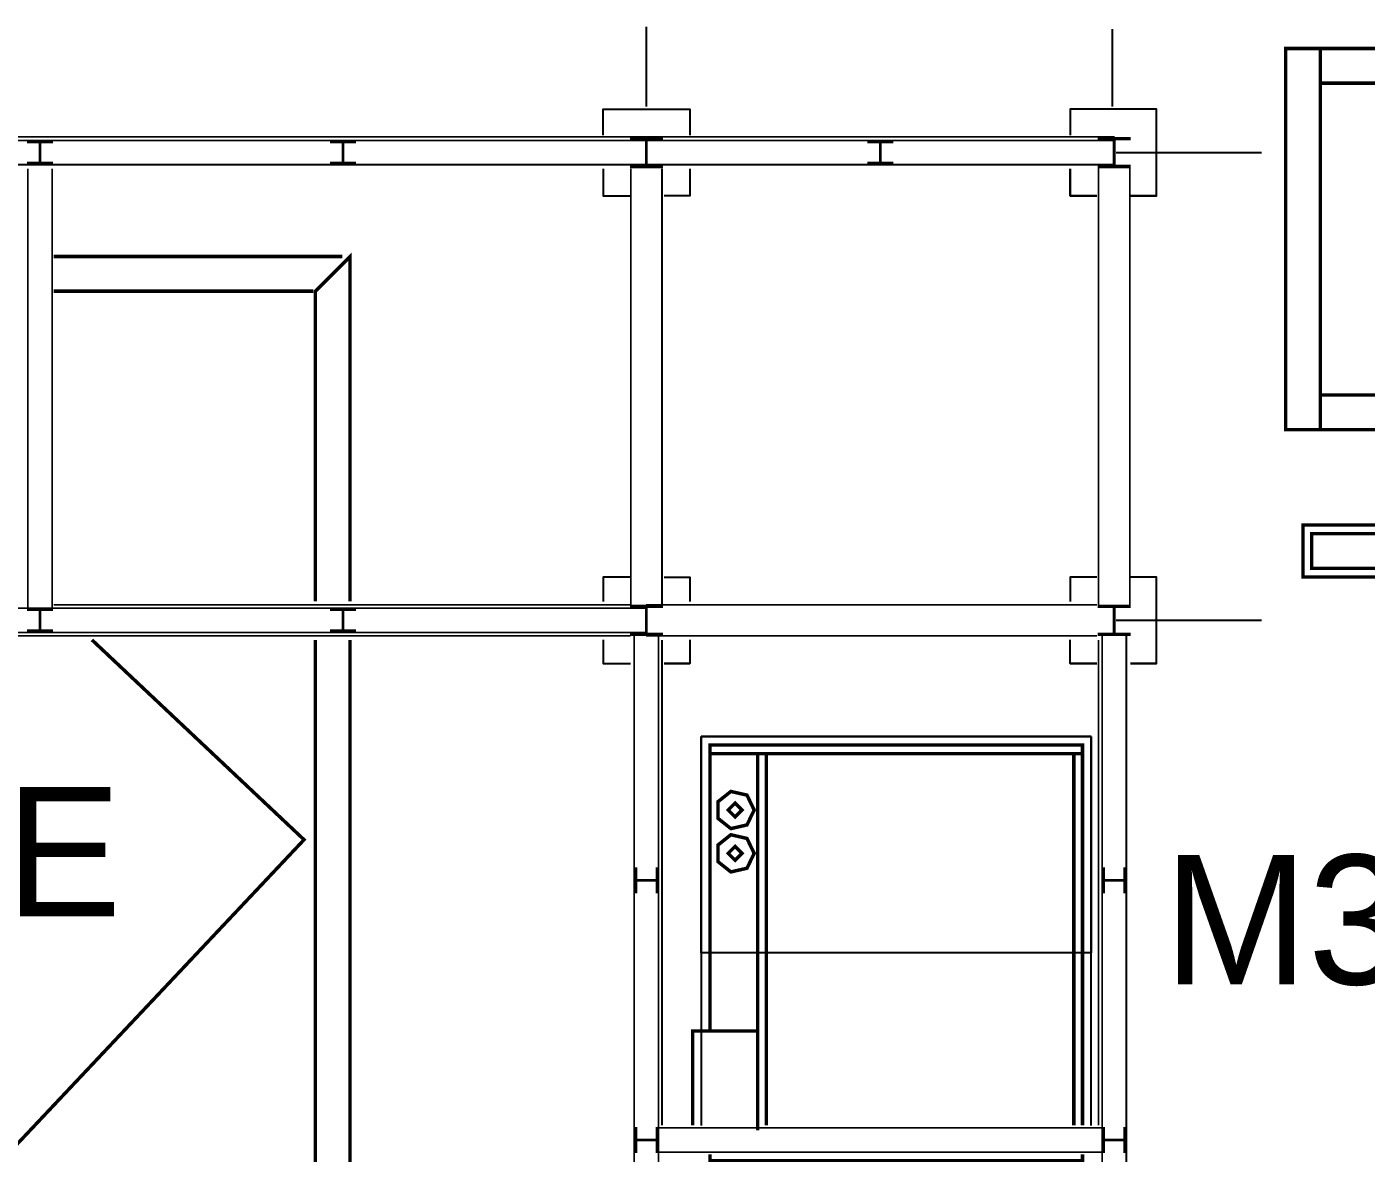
# Model space of a CAD drawing. Extents: x -57244 to 324435, y 15553 to 159369.
# Drawn here: x 174480 to 182210, y 131402 to 137904 of the extents above; entities that cross this region are included whole.
import ezdxf

# ---------------------------------------------------------------- set-up
doc = ezdxf.new("R2010")
doc.units = 0
doc.header["$LTSCALE"] = 2000
doc.header["$MEASUREMENT"] = 0
doc.linetypes.add('DASHDOT', pattern=[1, 0.5, -0.25, 0, -0.25])
doc.layers.add('BASE', color=253, linetype='CONTINUOUS')
doc.styles.add('TXT', font='TXT', dxfattribs={"height": 0.2})

msp = doc.modelspace()

# ---------------------------------------------------------------- linework, layer by layer
at = {"layer": 'BASE', "linetype": 'DASHDOT'}
for p, q in [((178055.5840535424, 137444.4137172004), (178055.5840535424, 137903.5737172003)), ((178055.5840535424, 137444.4137172004), (178055.5840535424, 137903.5737172003)), ((180745.5840535389, 137444.4137172004), (180745.5840535389, 137890.7337172002)), ((180766.6440535438, 137177.8737172001, 150), (181605.064053541, 137177.8737172001, 150)), ((180766.6440535438, 134477.8737172002, 150), (181605.064053541, 134477.8737172002, 150))]:
    msp.add_line(p, q, dxfattribs=at)
at = {"layer": 'BASE', "linetype": 'Continuous'}
for p, q in [((177805.5840535424, 136927.8737172001), (177964.564053544, 136927.8737172001)), ((178305.5840535424, 136927.8737172001), (178158.7640535421, 136927.8737172001)), ((180655.6640535404, 136927.8737172001), (180500.5840535435, 136927.8737172001)), ((181000.5840535435, 136927.8737172001), (180849.8640535384, 136927.8737172001)), ((177805.5840535424, 134227.8737172002), (177964.564053544, 134227.8737172002)), ((178158.7640535421, 134227.8737172002), (178305.5840535424, 134227.8737172002)), ((180500.5840535435, 134227.8737172002), (180655.6640535404, 134227.8737172002)), ((181000.5840535435, 134227.8737172002), (180849.8640535384, 134227.8737172002)), ((178372.6440535436, 133807.8737172005, 2650), (178372.6440535436, 131562.8337172003, 2650)), ((180622.6440535436, 133807.8737172005, 2709.999999999996), (178372.6440535436, 133807.8737172005, 2709.999999999996)), ((178372.6440535436, 133807.8737172005, 2650), (180622.6440535436, 133807.8737172005, 2650)), ((178372.6440535436, 132557.8737172005, 2960.999999999996), (178372.6440535436, 133807.8737172005, 2709.999999999996)), ((180622.6440535436, 131562.8337172003, 2650), (180622.6440535436, 133807.8737172005, 2650)), ((180622.6440535436, 133807.8737172005, 2709.999999999996), (180622.6440535436, 132557.8737172005, 2960.999999999996)), ((180622.6440535436, 132557.8737172005, 2650), (180622.6440535436, 133807.8737172005, 2650)), ((180622.6440535436, 132557.8737172005, 2960.999999999996), (178372.6440535436, 132557.8737172005, 2960.999999999996)), ((178372.6440535436, 132557.8737172005, 2960.999999999996), (178372.6440535436, 131562.8337172003, 2761.199999999997)), ((180622.6440535436, 131562.8337172003, 2761.199999999997), (180622.6440535436, 132557.8737172005, 2960.999999999996))]:
    msp.add_line(p, q, dxfattribs=at)
for points, const_width, elevation in [([(181745.5840535412, 135577.8737172004), (181745.5840535412, 137777.8737172004), (181945.5840535412, 137777.8737172004), (181945.5840535412, 135577.8737172004)], 20, 2400), ([(183745.5840535412, 137777.8737172004), (181945.5840535412, 137777.8737172004), (181945.5840535412, 137577.8737172004), (183745.5840535412, 137577.8737172004)], 20, 2400), ([(183745.5840535412, 137777.8737172004), (181945.5840535412, 137777.8737172004), (181945.5840535412, 137577.8737172004), (183745.5840535412, 137577.8737172004)], 20, 2400), ([(171058.5840535412, 137107.8737172002), (178052.5840535412, 137107.8737172002), (178052.5840535412, 137247.8737172004), (171058.5840535412, 137247.8737172004)], 10, 4750), ([(174485.5840535412, 137235.8737172004), (174485.5840535412, 137244.3737172004), (174625.5840535412, 137244.3737172004), (174625.5840535412, 137235.8737172004), (174558.3440535412, 137235.8737172004), (174558.3440535412, 137119.8737172004), (174625.5840535412, 137119.8737172004), (174625.5840535412, 137111.3737172004), (174485.5840535412, 137111.3737172004), (174485.5840535412, 137119.8737172004), (174552.8440535411, 137119.8737172004), (174552.8440535411, 137235.8737172004)], 10, 4750), ([(176375.5840535412, 137111.3737172004), (176235.5840535412, 137111.3737172004), (176235.5840535412, 137119.8737172004), (176302.8440535411, 137119.8737172004), (176302.8440535411, 137235.8737172004), (176235.5840535412, 137235.8737172004), (176235.5840535412, 137244.3737172004), (176375.5840535412, 137244.3737172004), (176375.5840535412, 137235.8737172004), (176308.3440535412, 137235.8737172004), (176308.3440535412, 137119.8737172004), (176375.5840535412, 137119.8737172004)], 10, 4750), ([(178058.5840535411, 137101.8737172002), (178058.5840535411, 137253.8737172002), (178145.5840535411, 137253.8737172002), (178145.5840535411, 137263.3737172002), (177965.5840535411, 137263.3737172002), (177965.5840535411, 137253.8737172002), (178052.5840535411, 137253.8737172002), (178052.5840535411, 137101.8737172002), (177965.5840535411, 137101.8737172002), (177965.5840535411, 137092.3737172004), (178145.5840535411, 137092.3737172004), (178145.5840535411, 137101.8737172002)], 10, 4750.000000000007), ([(178058.5840535412, 137107.8737172002), (178058.5840535412, 137247.8737172004), (180752.5840535412, 137247.8737172004), (180752.5840535412, 137107.8737172002)], 10, 4750), ([(179475.5840535412, 137235.8737172004), (179408.3440535412, 137235.8737172004), (179408.3440535412, 137119.8737172004), (179475.5840535412, 137119.8737172004), (179475.5840535412, 137111.3737172004), (179335.5840535412, 137111.3737172004), (179335.5840535412, 137119.8737172004), (179402.8440535411, 137119.8737172004), (179402.8440535411, 137235.8737172004), (179335.5840535412, 137235.8737172004), (179335.5840535412, 137244.3737172004), (179475.5840535412, 137244.3737172004)], 10, 4750), ([(180665.5840535411, 137263.3737172002), (180665.5840535411, 137253.8737172002), (180752.5840535411, 137253.8737172002), (180752.5840535411, 137101.8737172002), (180665.5840535411, 137101.8737172002), (180665.5840535411, 137092.3737172004), (180845.5840535411, 137092.3737172004), (180845.5840535411, 137101.8737172002), (180758.5840535411, 137101.8737172002), (180758.5840535411, 137253.8737172002), (180845.5840535411, 137253.8737172002), (180845.5840535411, 137263.3737172002)], 10, 4750.000000000007), ([(180845.5840535412, 134563.8737172002), (180665.5840535412, 134563.8737172002), (180665.5840535412, 137091.8737172004), (180845.5840535412, 137091.8737172004)], 10, 4750), ([(181945.5840535412, 135577.8737172004), (181945.5840535412, 135777.8737172004), (182445.5840535412, 135777.8737172004), (182445.5840535412, 135577.8737172004)], 20, 2400), ([(171058.5840535412, 134407.8737172002), (178052.5840535412, 134407.8737172002), (178052.5840535412, 134547.8737172004), (171058.5840535412, 134547.8737172004)], 10, 4000), ([(174485.584053544, 134544.3737172004), (174485.584053544, 134535.8737172004), (174552.844053544, 134535.8737172004), (174552.844053544, 134419.8737172004), (174485.584053544, 134419.8737172004), (174485.584053544, 134411.3737172004), (174625.584053544, 134411.3737172004), (174625.584053544, 134419.8737172004), (174558.344053544, 134419.8737172004), (174558.344053544, 134535.8737172004), (174625.584053544, 134535.8737172004), (174625.584053544, 134544.3737172004)], 10, 4000.000000017364), ([(176235.584053544, 134411.3737172004), (176235.584053544, 134419.8737172004), (176302.844053544, 134419.8737172004), (176302.844053544, 134535.8737172004), (176235.584053544, 134535.8737172004), (176235.584053544, 134544.3737172004), (176375.584053544, 134544.3737172004), (176375.584053544, 134535.8737172004), (176308.344053544, 134535.8737172004), (176308.344053544, 134419.8737172004), (176375.584053544, 134419.8737172004), (176375.584053544, 134411.3737172004)], 10, 4000.000000017531), ([(178058.5840535411, 134553.8737172004), (178058.5840535411, 134401.8737172004), (178145.5840535411, 134401.8737172004), (178145.5840535411, 134392.3737172004), (177965.5840535411, 134392.3737172004), (177965.5840535411, 134401.8737172004), (178052.5840535411, 134401.8737172004), (178052.5840535411, 134553.8737172004), (177965.5840535411, 134553.8737172004), (177965.5840535411, 134563.3737172002), (178145.5840535411, 134563.3737172002), (178145.5840535411, 134553.8737172004)], 10, 4000.000000000007), ([(180665.5840535411, 134563.3737172002), (180665.5840535411, 134553.8737172004), (180752.5840535411, 134553.8737172004), (180752.5840535411, 134401.8737172004), (180665.5840535411, 134401.8737172004), (180665.5840535411, 134392.3737172004), (180845.5840535411, 134392.3737172004), (180845.5840535411, 134401.8737172004), (180758.5840535411, 134401.8737172004), (180758.5840535411, 134553.8737172004), (180845.5840535411, 134553.8737172004), (180845.5840535411, 134563.3737172002)], 10, 4750.000000000007), ([(177985.5840535412, 134391.8737172004), (178125.5840535412, 134391.8737172004), (178125.5840535412, 128480.8737172004), (177985.5840535412, 128480.8737172004)], 10, 4000), ([(180825.5840535412, 134391.8737172004), (180825.5840535412, 128480.8737172004), (180685.5840535412, 128480.8737172004), (180685.5840535412, 134391.8737172004)], 10, 4750), ([(180572.6440535412, 133707.8737172002), (178422.6440535412, 133707.8737172002), (178422.6440535412, 133757.8737172002), (180572.6440535412, 133757.8737172002)], 20, 2650), ([(178468.5240535409, 133430.6137172004), (178468.5240535409, 133335.1537172003), (178543.1640535409, 133275.6337172004), (178636.2240535409, 133296.8737172002), (178677.6440535409, 133382.8737172002), (178636.2240535409, 133468.8937172003), (178543.1640535409, 133490.1337172003)], 20, 1899.999999998385), ([(178607.6240535411, 133382.8737172002), (178567.6240535411, 133422.8737172004), (178527.6240535411, 133382.8737172002), (178567.6240535411, 133342.8737172002)], 20, 2100), ([(178468.5240535409, 133180.6137172004), (178468.5240535409, 133085.1537172003), (178543.1640535409, 133025.6337172004), (178636.2240535409, 133046.8737172002), (178677.6440535409, 133132.8737172002), (178636.2240535409, 133218.8937172003), (178543.1640535409, 133240.1337172003)], 20, 1899.999999998385), ([(178527.6240535411, 133132.8737172002), (178567.6240535411, 133172.8737172004), (178607.6240535411, 133132.8737172002), (178567.6240535411, 133092.8737172002)], 20, 2100), ([(178122.0840535412, 133047.8737172004), (178122.0840535412, 132907.8737172002), (178113.5840535412, 132907.8737172002), (178113.5840535412, 132975.1337172004), (177997.5840535412, 132975.1337172004), (177997.5840535412, 132907.8737172002), (177989.0840535412, 132907.8737172002), (177989.0840535412, 133047.8737172004), (177997.5840535412, 133047.8737172004), (177997.5840535412, 132980.6337172004), (178113.5840535412, 132980.6337172004), (178113.5840535412, 133047.8737172004)], 10, 4000), ([(180697.5840535412, 132907.8737172002), (180697.5840535412, 132975.1337172004), (180813.5840535412, 132975.1337172004), (180813.5840535412, 132907.8737172002), (180822.0840535412, 132907.8737172002), (180822.0840535412, 133047.8737172004), (180813.5840535412, 133047.8737172004), (180813.5840535412, 132980.6337172004), (180697.5840535412, 132980.6337172004), (180697.5840535412, 133047.8737172004), (180689.0840535412, 133047.8737172004), (180689.0840535412, 132907.8737172002)], 10, 4750), ([(178113.5840535412, 131480.6337172004), (177997.5840535412, 131480.6337172004), (177997.5840535412, 131547.8737172004), (177989.0840535412, 131547.8737172004), (177989.0840535412, 131407.8737172002), (177997.5840535412, 131407.8737172002), (177997.5840535412, 131475.1337172004), (178113.5840535412, 131475.1337172004), (178113.5840535412, 131407.8737172002), (178122.0840535412, 131407.8737172002), (178122.0840535412, 131547.8737172004), (178113.5840535412, 131547.8737172004)], 10, 4000), ([(180697.5840535412, 131480.6337172004), (180697.5840535412, 131547.8737172004), (180689.0840535412, 131547.8737172004), (180689.0840535412, 131407.8737172002), (180697.5840535412, 131407.8737172002), (180697.5840535412, 131475.1337172004), (180813.5840535412, 131475.1337172004), (180813.5840535412, 131407.8737172002), (180822.0840535412, 131407.8737172002), (180822.0840535412, 131547.8737172004), (180813.5840535412, 131547.8737172004), (180813.5840535412, 131480.6337172004)], 10, 4750)]:
    msp.add_lwpolyline(points, close=True, dxfattribs=dict(at, const_width=const_width, elevation=elevation))
at = {"layer": 'BASE', "linetype": 'Continuous', "const_width": 20}
for points in [[(181745.5840535412, 137777.8737172004), (181945.5840535412, 137777.8737172004), (181945.5840535412, 137555.3937172004)], [(181945.5840535412, 137777.8737172004), (181945.5840535412, 137577.8737172004), (181959.6040535411, 137577.8737172004)], [(181745.5840535412, 135577.8737172004), (181945.5840535412, 135577.8737172004), (181945.5840535412, 135779.8137172003)], [(181945.5840535412, 135577.8737172004), (181945.5840535412, 135777.8737172004)]]:
    msp.add_lwpolyline(points, dxfattribs=at)
at = {"layer": 'BASE', "linetype": 'Continuous', "elevation": 150}
for points in [[(177805.5840535412, 137277.9537172003), (177805.5840535412, 137427.8737172004), (178305.5840535412, 137427.8737172004), (178305.5840535412, 137277.9537172003)], [(180849.8640535412, 136927.8737172004), (181000.5840535412, 136927.8737172004), (181000.5840535412, 137427.8737172004), (180500.5840535412, 137427.8737172004), (180500.5840535412, 137277.9537172003)], [(180849.8640535412, 136927.8737172004), (181000.5840535412, 136927.8737172004), (181000.5840535412, 137427.8737172004), (180500.5840535412, 137427.8737172004), (180500.5840535412, 137277.9537172003)], [(177805.5840535412, 137083.7537172002), (177805.5840535412, 136927.8737172004), (177964.5640535412, 136927.8737172004)], [(178305.5840535412, 137083.7537172002), (178305.5840535412, 136927.8737172004), (178158.7640535411, 136927.8737172004)], [(180500.5840535412, 137083.7537172002), (180500.5840535412, 136927.8737172004), (180655.6640535412, 136927.8737172004)], [(180655.6640535412, 136927.8737172004), (180500.5840535412, 136927.8737172004), (180500.5840535412, 137083.7537172002)], [(177964.5640535412, 134727.8737172004), (177805.5840535412, 134727.8737172004), (177805.5840535412, 134586.8537172003)], [(177964.5640535412, 134727.8737172004), (177805.5840535412, 134727.8737172004), (177805.5840535412, 134586.8537172003)], [(178158.7640535411, 134727.8737172004), (178305.5840535412, 134727.8737172004), (178305.5840535412, 134586.8537172003)], [(178158.7640535411, 134727.8737172004), (178305.5840535412, 134727.8737172004), (178305.5840535412, 134586.8537172003)], [(180655.6640535412, 134727.8737172004), (180500.5840535412, 134727.8737172004), (180500.5840535412, 134586.8537172003)], [(180655.6640535412, 134727.8737172004), (180500.5840535412, 134727.8737172004), (180500.5840535412, 134586.8537172003)], [(180849.8640535412, 134227.8737172004), (181000.5840535412, 134227.8737172004), (181000.5840535412, 134727.8737172004), (180849.8640535412, 134727.8737172004)], [(180849.8640535412, 134227.8737172004), (181000.5840535412, 134227.8737172004), (181000.5840535412, 134727.8737172004), (180849.8640535412, 134727.8737172004)], [(177805.5840535412, 134364.9137172003), (177805.5840535412, 134227.8737172004), (177964.5640535412, 134227.8737172004)], [(177805.5840535412, 134364.9137172003), (177805.5840535412, 134227.8737172004), (177964.5640535412, 134227.8737172004)], [(178305.5840535412, 134364.9137172003), (178305.5840535412, 134227.8737172004), (178158.7640535411, 134227.8737172004)], [(178305.5840535412, 134364.9137172003), (178305.5840535412, 134227.8737172004), (178158.7640535411, 134227.8737172004)], [(180655.6640535412, 134227.8737172004), (180500.5840535412, 134227.8737172004), (180500.5840535412, 134364.9137172003)], [(180655.6640535412, 134227.8737172004), (180500.5840535412, 134227.8737172004), (180500.5840535412, 134364.9137172003)]]:
    msp.add_lwpolyline(points, dxfattribs=at)
at = {"layer": 'BASE', "linetype": 'Continuous'}
for points, const_width, elevation in [([(178052.5840535412, 137267.8737172002), (171084.2040535412, 137267.8737172002)], 10, 3240.499999999996), ([(171084.2040535412, 137267.8737172002), (178052.5840535412, 137267.8737172002), (178052.5840535412, 137250.2137172003)], 10, 3088.5), ([(171084.2040535412, 137267.8737172002), (178052.5840535412, 137267.8737172002), (178052.5840535412, 137250.2137172003)], 10, 3250), ([(178052.5840535412, 137180.6337172003), (178052.5840535412, 137247.8737172004)], 10, 4741.499999999996), ([(178052.5840535412, 137247.8737172004), (178052.5840535412, 137111.4937172002)], 10, 4616.999999999996), ([(178058.5840535412, 137267.8737172002), (180752.5840535412, 137267.8737172002), (180752.5840535412, 137250.2137172003)], 10, 3088.5), ([(178058.5840535412, 137222.4737172003), (178058.5840535412, 137267.8737172002)], 10, 3240.499999999996), ([(178058.5840535411, 137222.4737172003), (178058.5840535411, 137267.8737172002), (180752.5840535411, 137267.8737172002), (180752.5840535411, 137250.2137172003)], 10, 3250.000000000007), ([(178058.5840535412, 137267.8737172002), (178058.5840535412, 137222.4737172003)], 10, 3078.999999999996), ([(178058.5840535412, 137247.8737172004), (178058.5840535412, 137107.8737172002), (179351.7240535412, 137107.8737172002)], 10, 4616.999999999996), ([(178058.5840535412, 137247.8737172004), (178058.5840535412, 137180.6337172003)], 10, 4741.499999999996), ([(179379.4640535412, 137235.8737172004), (179402.8440535411, 137235.8737172004), (179402.8440535411, 137119.8737172004), (179335.5840535412, 137119.8737172004), (179335.5840535412, 137111.3737172004), (179475.5840535412, 137111.3737172004), (179475.5840535412, 137119.8737172004), (179408.3440535412, 137119.8737172004), (179408.3440535412, 137235.8737172004), (179434.9640535412, 137235.8737172004)], 10, 3250), ([(179434.9640535412, 137244.3737172004), (179379.4640535412, 137244.3737172004)], 10, 4625.52), ([(179379.4640535412, 137244.3737172004), (179434.9640535412, 137244.3737172004)], 10, 3250), ([(179402.8440535411, 137180.6337172003), (179402.8440535411, 137235.8737172004), (179379.4640535412, 137235.8737172004)], 10, 4625.52), ([(179408.3440535412, 137180.6337172003), (179408.3440535412, 137235.8737172004), (179434.9640535412, 137235.8737172004)], 10, 4625.52), ([(179408.3440535412, 137235.8737172004), (179408.3440535412, 137180.6337172003)], 10, 4741.519999999997), ([(180766.6440535412, 137263.3737172002), (180845.5840535412, 137263.3737172002), (180845.5840535412, 137253.8737172002), (180766.6440535412, 137253.8737172002)], 10, 150), ([(174496.6440535412, 137111.3737172004), (174485.5840535412, 137111.3737172004), (174485.5840535412, 137119.8737172004), (174552.8440535411, 137119.8737172004), (174552.8440535411, 137139.2337172003)], 10, 3250), ([(174607.6240535411, 137111.3737172004), (174485.5840535412, 137111.3737172004), (174485.5840535412, 137119.8737172004), (174552.8440535411, 137119.8737172004), (174552.8440535411, 137139.2337172003)], 10, 4625.52), ([(174558.3440535412, 137119.8737172004), (174558.3440535412, 137139.2337172003)], 10, 4741.519999999997), ([(174625.5840535411, 137111.4937172002), (174625.5840535411, 137119.8737172004), (174558.3440535411, 137119.8737172004), (174558.3440535411, 137139.2337172003)], 10, 3250.000000000007), ([(174558.3440535411, 137139.2337172003), (174558.3440535411, 137119.8737172004), (174625.5840535411, 137119.8737172004), (174625.5840535411, 137111.4937172002)], 10, 4625.520000000004), ([(176308.3440535412, 137139.2337172003), (176308.3440535412, 137119.8737172004), (176375.5840535412, 137119.8737172004), (176375.5840535412, 137111.3737172004), (176235.5840535412, 137111.3737172004), (176235.5840535412, 137119.8737172004), (176302.8440535411, 137119.8737172004), (176302.8440535411, 137139.2337172003)], 10, 4625.52), ([(176308.3440535412, 137139.2337172003), (176308.3440535412, 137119.8737172004)], 10, 4741.519999999997), ([(178052.5840535412, 137175.1337172004), (178052.5840535412, 137111.4937172002)], 10, 4741.499999999996), ([(178058.5840535412, 137175.1337172004), (178058.5840535412, 137107.8737172002)], 10, 4741.499999999996), ([(179408.3440535412, 137175.1337172004), (179408.3440535412, 137119.8737172004), (179475.5840535412, 137119.8737172004), (179475.5840535412, 137111.3737172004), (179335.5840535412, 137111.3737172004), (179335.5840535412, 137119.8737172004), (179402.8440535411, 137119.8737172004), (179402.8440535411, 137175.1337172004)], 10, 4625.52), ([(179408.3440535412, 137175.1337172004), (179408.3440535412, 137119.8737172004)], 10, 4741.519999999997), ([(180752.5840535412, 137175.1337172004), (180752.5840535412, 137107.8737172002), (180683.4040535412, 137107.8737172002)], 10, 4625.5), ([(172859.7840535412, 137107.8737172002), (174496.6440535412, 137107.8737172002)], 10, 4741.499999999996), ([(172859.7840535412, 137107.8737172002), (174496.6440535412, 137107.8737172002)], 10, 4625.5), ([(174496.6440535412, 137107.8737172002), (172859.7840535412, 137107.8737172002)], 10, 4616.999999999996), ([(174485.5840535412, 134544.8737172004), (174485.5840535412, 137083.7537172002)], 10, 3991.499999999996), ([(174485.5840535412, 134544.8737172004), (174485.5840535412, 137083.7537172002)], 10, 3866.999999999996), ([(174485.5840535412, 137083.7537172002), (174485.5840535412, 134544.8737172004), (174625.5840535412, 134544.8737172004), (174625.5840535412, 137083.7537172002)], 10, 4000), ([(176244.4640535412, 137107.8737172002), (174607.6240535411, 137107.8737172002)], 10, 4741.499999999996), ([(176244.4640535412, 137107.8737172002), (174607.6240535411, 137107.8737172002)], 10, 4625.5), ([(176244.4640535412, 137107.8737172002), (174607.6240535411, 137107.8737172002)], 10, 4616.999999999996), ([(174625.5840535412, 134544.8737172004), (174625.5840535412, 137083.7537172002)], 10, 3875.5), ([(176355.4440535412, 137107.8737172002), (178047.7840535412, 137107.8737172002)], 10, 4616.999999999996), ([(178047.7840535412, 137107.8737172002), (176355.4440535412, 137107.8737172002)], 10, 4625.5), ([(176355.4440535412, 137107.8737172002), (178047.7840535412, 137107.8737172002)], 10, 4741.499999999996), ([(177965.5840535412, 134586.8537172003), (177965.5840535412, 137083.7537172002)], 10, 3828.999999999996), ([(178145.5840535412, 137083.7537172002), (178145.5840535412, 134563.8737172002), (177965.5840535412, 134563.8737172002), (177965.5840535412, 137083.7537172002)], 10, 4000), ([(177965.5840535412, 134586.8537172003), (177965.5840535412, 137083.7537172002)], 10, 3838.5), ([(179351.7240535412, 137107.8737172002), (178058.5840535412, 137107.8737172002)], 10, 4625.5), ([(178145.5840535412, 137083.7537172002), (178145.5840535412, 134563.8737172002), (178058.5840535412, 134563.8737172002)], 10, 3990.499999999996), ([(178145.5840535412, 137083.7537172002), (178145.5840535412, 134563.8737172002)], 10, 3838.5), ([(179462.7040535412, 137107.8737172002), (180655.6640535412, 137107.8737172002)], 10, 4616.999999999996), ([(179462.7040535412, 137107.8737172002), (180655.6640535412, 137107.8737172002)], 10, 4625.5), ([(180665.5840535412, 137091.8737172004), (180845.5840535412, 137091.8737172004)], 10, 4578.999999999996), ([(180665.5840535412, 137091.8737172004), (180752.5840535412, 137091.8737172004)], 10, 4740.499999999996), ([(180665.5840535412, 137091.8737172004), (180665.5840535412, 134586.8537172003)], 10, 4588.5), ([(180752.5840535412, 137107.8737172002), (180683.4040535412, 137107.8737172002)], 10, 4616.999999999996), ([(180758.5840535412, 134563.8737172002), (180845.5840535412, 134563.8737172002), (180845.5840535412, 137091.8737172004), (180758.5840535412, 137091.8737172004)], 10, 4740.499999999996), ([(176145.5640535404, 134586.8537172003), (176145.5640535404, 136377.8737172004), (176345.5640535404, 136577.8737172004), (176345.5640535404, 134586.8537172003)], 20, 500.059999995523), ([(174635.3640535412, 136578.0137172004), (176299.9640535412, 136578.0137172004)], 20, 500.0399999999936), ([(176345.8640535412, 136578.0137172004), (176145.8640535412, 136378.0137172004)], 20, 500.0599999999977), ([(176327.7040535412, 136560.0337172003), (176345.5640535412, 136577.8737172004)], 20, -100), ([(174635.3640535412, 136378.0137172004), (176133.5040535411, 136378.0137172004)], 20, 500.0399999999936), ([(176133.5040535411, 136377.9537172003), (174635.3640535412, 136377.9537172003)], 20, -100), ([(176145.5640535412, 134586.8537172003), (176145.5640535412, 136362.4337172003)], 20, -100), ([(181945.5840535412, 135577.8737172004), (181945.5840535412, 135777.8737172004)], 20, 2400.02), ([(183776.7840535411, 134727.8737172004), (181845.5840535412, 134727.8737172004), (181845.5840535412, 135027.8737172004), (183776.7840535411, 135027.8737172004)], 20, 50), ([(183776.7840535411, 134727.8737172004), (181845.5840535412, 134727.8737172004), (181845.5840535412, 135027.8737172004), (183776.7840535411, 135027.8737172004)], 20, -100), ([(183776.7840535411, 134777.8737172004), (181895.5840535412, 134777.8737172004), (181895.5840535412, 134977.8737172004), (183776.7840535411, 134977.8737172004)], 20, 2400), ([(171058.5840535412, 134547.8737172004), (178052.5840535412, 134547.8737172004)], 10, 3991.499999999996), ([(174485.5840535412, 134547.8737172004), (174625.5840535412, 134547.8737172004)], 10, 4000.02), ([(174552.8440535411, 134544.8737172004), (174558.3440535412, 134544.8737172004)], 10, 3875.52), ([(174635.3640535412, 134567.8737172002), (177964.5640535412, 134567.8737172002)], 10, 3250), ([(174635.3640535412, 134567.8737172002), (177964.5640535412, 134567.8737172002)], 10, 3078.999999999996), ([(178052.5840535412, 134563.8737172002), (177992.3040535412, 134563.8737172002)], 10, 3838.5), ([(178052.5840535412, 134407.8737172002), (178052.5840535412, 134547.8737172004)], 10, 4000.02), ([(178052.5840535412, 134547.8737172004), (178052.5840535412, 134480.6337172004)], 10, 3875.52), ([(178052.5840535412, 134480.6337172004), (178052.5840535412, 134547.8737172004)], 10, 3875.5), ([(180655.6640535412, 134387.8737172004), (178058.5840535412, 134387.8737172004), (178058.5840535412, 134567.8737172002), (180655.6640535412, 134567.8737172002)], 10, 4000), ([(178058.5840535412, 134480.8737172004), (178058.5840535412, 134567.8737172002), (180655.6640535412, 134567.8737172002)], 10, 3990.499999999996), ([(180655.6640535412, 134387.8737172004), (178058.5840535412, 134387.8737172004), (178058.5840535412, 134567.8737172002)], 10, 3828.999999999996), ([(178058.5840535412, 134567.8737172002), (180655.6640535412, 134567.8737172002)], 10, 3838.5), ([(178058.5840535412, 134563.8737172002), (178058.5840535412, 134567.8737172002), (178145.5840535412, 134567.8737172002)], 10, 4000.020000000008), ([(178058.5840535412, 134392.3737172004), (178145.5840535412, 134392.3737172004), (178145.5840535412, 134401.8737172004), (178058.5840535412, 134401.8737172004), (178058.5840535412, 134553.8737172004), (178145.5840535412, 134553.8737172004), (178145.5840535412, 134563.3737172002), (178058.5840535412, 134563.3737172002)], 10, 4000.02), ([(178058.5840535412, 134553.8737172004), (178058.5840535412, 134480.8737172004)], 10, 3990.519999999997), ([(180766.6440535412, 134553.8737172004), (180845.5840535412, 134553.8737172004), (180845.5840535412, 134563.3737172002), (180665.5840535412, 134563.3737172002), (180665.5840535412, 134559.1137172004)], 10, 150), ([(180683.4040535412, 134563.8737172002), (180752.5840535412, 134563.8737172002)], 10, 4588.5), ([(180752.5840535412, 134563.8737172002), (180683.4040535412, 134563.8737172002)], 10, 4740.499999999996), ([(180752.5840535412, 134531.3737172004), (180752.5840535412, 134420.3937172003)], 10, 4000), ([(180752.5840535412, 134531.3737172004), (180752.5840535412, 134480.8737172004)], 10, 3838.5), ([(180752.5840535412, 134480.8737172004), (180752.5840535412, 134531.3737172004)], 10, 3990.499999999996), ([(180758.5840535412, 134563.8737172002), (180845.5840535412, 134563.8737172002)], 10, 4588.5), ([(178052.5840535412, 134407.8737172002), (178052.5840535412, 134475.1337172004)], 10, 3875.5), ([(178052.5840535412, 134475.1337172004), (178052.5840535412, 134407.8737172002)], 10, 3875.52), ([(178058.5840535412, 134401.8737172004), (178058.5840535412, 134474.8737172004)], 10, 3838.52), ([(178058.5840535412, 134474.8737172004), (178058.5840535412, 134387.8737172004)], 10, 3990.499999999996), ([(180752.5840535412, 134474.8737172004), (180752.5840535412, 134420.3937172003)], 10, 3838.5), ([(180752.5840535412, 134420.3937172003), (180752.5840535412, 134474.8737172004)], 10, 3990.499999999996), ([(177964.5640535412, 134387.8737172004), (171167.4440535412, 134387.8737172004)], 10, 3250), ([(171167.4440535412, 134387.8737172004), (177964.5640535412, 134387.8737172004)], 10, 3078.999999999996), ([(176345.5640535412, 134364.9137172003), (176345.5640535412, 115142.4137172003), (176145.5640535412, 115225.3137172003), (176145.5640535412, 134364.9137172003)], 20, 500.0599999999977), ([(176345.5640535412, 115142.4137172003), (176145.5640535412, 115225.3137172003), (176145.5640535412, 134364.9137172003)], 20, -100), ([(178052.8440535411, 134391.8737172004), (177985.5840535412, 134391.8737172004), (177985.5840535412, 133033.2337172003)], 10, 3991.499999999996), ([(177992.3040535412, 128480.8737172004), (178125.5840535412, 128480.8737172004), (178125.5840535412, 134391.8737172004)], 10, 3866.999999999996), ([(178125.5840535412, 128480.8737172004), (178125.5840535412, 134391.8737172004), (178058.3440535412, 134391.8737172004)], 10, 3875.5), ([(178125.5840535411, 134387.8737172004), (178058.5840535411, 134387.8737172004), (178058.5840535411, 134391.8737172004)], 10, 4000.020000000011), ([(180655.6640535412, 134387.8737172004), (178058.5840535412, 134387.8737172004)], 10, 3838.5), ([(178145.5840535412, 131562.8337172003), (178145.5840535412, 134364.9137172003)], 10, 3250), ([(178145.5840535412, 134364.9137172003), (178145.5840535412, 131562.8337172003)], 10, 3088.5), ([(180665.5840535412, 134364.9137172003), (180665.5840535412, 131562.8337172003)], 10, 3250), ([(180665.5840535412, 131562.8337172003), (180665.5840535412, 134364.9137172003)], 10, 3078.999999999996), ([(180766.6440535412, 134401.8737172004), (180845.5840535411, 134401.8737172004), (180845.5840535411, 134392.3737172004), (180711.1440535412, 134392.3737172004)], 10, 150.0000000000073), ([(180825.5840535412, 134391.8737172004), (180825.5840535412, 128480.8737172004)], 10, 4616.999999999996), ([(180825.5840535412, 128480.8737172004), (180825.5840535412, 134391.8737172004)], 10, 4741.499999999996), ([(178422.6440535412, 133757.8737172002), (178422.6440535412, 133707.8737172002), (178685.8840535411, 133707.8737172002)], 20, 400), ([(180572.6440535412, 133757.8737172002), (180572.6440535412, 133707.8737172002), (180544.6840535412, 133707.8737172002)], 20, 400), ([(178422.6440535412, 132117.6937172003), (178422.6440535412, 133699.0737172003)], 20, 400), ([(178747.6440535427, 131562.8337172003), (178747.6440535427, 133707.8737172002), (178697.6440535427, 133707.8737172002), (178697.6440535427, 131535.0937172003)], 20, 2650.000000008935), ([(180516.9440535412, 133707.8737172002), (178713.6240535411, 133707.8737172002)], 20, 400), ([(178747.6440535412, 133707.8737172002), (178747.6440535412, 131562.8337172003)], 20, 400), ([(180522.6440535412, 131562.8337172003), (180522.6440535412, 133707.8737172002), (180572.6440535412, 133707.8737172002), (180572.6440535412, 131562.8337172003)], 20, 2650), ([(180572.6440535412, 133707.8737172002), (180572.6440535412, 131562.8337172003)], 20, 400), ([(178526.8440535412, 133477.1137172004), (178491.6840535412, 133449.0737172003)], 20, 1900), ([(178547.1640535412, 133489.2137172003), (178602.6640535412, 133476.5537172003)], 20, 1900), ([(178656.2040535412, 133338.3937172004), (178677.6240535411, 133382.8737172002), (178645.6040535412, 133449.3737172004)], 20, 1900), ([(178491.6840535412, 133316.6937172003), (178534.0440535412, 133282.9137172003)], 20, 1900), ([(178547.1640535412, 133276.5537172003), (178630.4040535412, 133295.5537172003)], 20, 1900), ([(172903.8840535411, 129841.4537172003), (176079.7640535411, 133211.5737172003)], 20, 1802.02), ([(178491.6840535412, 133199.0737172003), (178527.2440535411, 133227.4337172003)], 20, 1900), ([(178547.1640535412, 133239.2137172003), (178602.6640535412, 133226.5537172003)], 20, 1900), ([(178656.3640535412, 133088.7137172003), (178677.6240535411, 133132.8737172002), (178645.4640535412, 133199.6937172003)], 20, 1900), ([(178052.8440535419, 132975.1337172004), (177997.5840535419, 132975.1337172004), (177997.5840535419, 132907.8737172002), (177989.0840535419, 132907.8737172002), (177989.0840535419, 133047.8737172004), (177997.5840535419, 133047.8737172004), (177997.5840535419, 132980.6337172004), (178052.8440535419, 132980.6337172004)], 10, 3875.520000004468), ([(178113.5840535412, 133005.4737172003), (178113.5840535412, 132980.6337172004), (177997.5840535412, 132980.6337172004), (177997.5840535412, 133047.8737172004), (177989.0840535412, 133047.8737172004), (177989.0840535412, 132907.8737172002), (177997.5840535412, 132907.8737172002), (177997.5840535412, 132975.1337172004), (178113.5840535412, 132975.1337172004), (178113.5840535412, 132949.9937172004)], 10, 3250), ([(178491.6840535412, 133066.6937172003), (178533.6440535412, 133033.2337172003)], 20, 1900), ([(178630.4040535412, 133045.5537172003), (178547.1640535412, 133026.5537172003)], 20, 1900), ([(177997.5840535412, 132975.1337172004), (178052.8440535411, 132975.1337172004)], 10, 3991.519999999997), ([(178058.3440535412, 132980.6337172004), (178113.5840535412, 132980.6337172004), (178113.5840535412, 133005.4737172003)], 10, 3875.52), ([(178113.5840535412, 132975.1337172004), (178058.3440535412, 132975.1337172004)], 10, 3991.519999999997), ([(178113.5840535412, 132949.9937172004), (178113.5840535412, 132975.1337172004), (178058.3440535412, 132975.1337172004)], 10, 3875.52), ([(178122.0840535412, 132949.9937172004), (178122.0840535412, 133005.4737172003)], 10, 3875.52), ([(178122.0840535412, 132949.9937172004), (178122.0840535412, 133005.4737172003)], 10, 3250), ([(180689.0840535412, 133005.4737172003), (180689.0840535412, 132977.7337172003)], 10, 4625.52), ([(180689.0840535412, 132977.7337172003), (180689.0840535412, 133005.4737172003)], 10, 3250), ([(180752.8440535411, 132980.6337172004), (180697.5840535412, 132980.6337172004), (180697.5840535412, 133005.4737172003)], 10, 4625.52), ([(180697.5840535412, 133005.4737172003), (180697.5840535412, 132980.6337172004), (180813.5840535412, 132980.6337172004), (180813.5840535412, 133005.4737172003)], 10, 3250), ([(180711.1440535412, 132975.1337172004), (180752.8440535411, 132975.1337172004)], 10, 4625.52), ([(180711.1440535412, 132975.1337172004), (180813.5840535412, 132975.1337172004), (180813.5840535412, 132949.9937172004)], 10, 3250), ([(180711.1440535412, 132975.1337172004), (180752.8440535411, 132975.1337172004)], 10, 4741.519999999997), ([(180758.3440535412, 132980.6337172004), (180813.5840535412, 132980.6337172004), (180813.5840535412, 133005.4737172003)], 10, 4625.52), ([(180758.3440535412, 132975.1337172004), (180813.5840535412, 132975.1337172004), (180813.5840535412, 132949.9937172004)], 10, 4625.52), ([(180758.3440535412, 132975.1337172004), (180813.5840535412, 132975.1337172004)], 10, 4741.519999999997), ([(180822.0840535412, 133005.4737172003), (180822.0840535412, 132949.9937172004)], 10, 4625.52), ([(180822.0840535412, 132949.9937172004), (180822.0840535412, 133005.4737172003)], 10, 3250), ([(177985.5840535412, 131535.0937172003), (177985.5840535412, 132922.2537172004)], 10, 3991.499999999996), ([(178322.6440535412, 131562.8337172003), (178322.6440535412, 132107.8737172002), (178697.6440535412, 132107.8737172002), (178697.6440535412, 131562.8337172003)], 20, 2650.000000000007), ([(178052.8440535419, 131480.6337172004), (177997.5840535419, 131480.6337172004), (177997.5840535419, 131547.8737172004), (177989.0840535419, 131547.8737172004), (177989.0840535419, 131407.8737172002), (177997.5840535419, 131407.8737172002), (177997.5840535419, 131475.1337172004), (178052.8440535419, 131475.1337172004)], 10, 3875.520000004468), ([(178113.5840535412, 131507.3337172003), (178113.5840535412, 131480.6337172004), (178058.3440535412, 131480.6337172004)], 10, 3875.52), ([(178122.0840535412, 131451.8537172003), (178122.0840535412, 131507.3337172003)], 10, 3875.52), ([(178122.5840535412, 131407.8737172002), (178122.5840535412, 131547.8737172004)], 10, 3866.999999999996), ([(180683.4040535412, 131407.8737172002), (178122.5840535412, 131407.8737172002), (178122.5840535412, 131547.8737172004), (180683.4040535412, 131547.8737172004)], 10, 4000), ([(178122.5840535412, 131480.6337172004), (178122.5840535412, 131547.8737172004), (180683.4040535412, 131547.8737172004)], 10, 3991.499999999996), ([(178122.5840535412, 131547.8737172004), (180683.4040535412, 131547.8737172004)], 10, 3875.5), ([(178125.5840535412, 131547.8737172004), (178125.5840535412, 131407.8737172002)], 10, 4000.02), ([(180689.0840535412, 131507.3337172003), (180689.0840535412, 131479.5937172003)], 10, 3250), ([(180689.0840535412, 131507.3337172003), (180689.0840535412, 131479.5937172003)], 10, 4625.52), ([(180752.8440535411, 131480.6337172004), (180697.5840535412, 131480.6337172004), (180697.5840535412, 131507.3337172003)], 10, 4625.52), ([(180697.5840535412, 131507.3337172003), (180697.5840535412, 131480.6337172004), (180813.5840535412, 131480.6337172004), (180813.5840535412, 131507.3337172003)], 10, 3250), ([(180813.5840535412, 131507.3337172003), (180813.5840535412, 131480.6337172004), (180758.3440535412, 131480.6337172004)], 10, 4625.52), ([(180822.0840535412, 131507.3337172003), (180822.0840535412, 131451.8537172003)], 10, 4625.52), ([(180822.0840535412, 131507.3337172003), (180822.0840535412, 131451.8537172003)], 10, 3250), ([(177985.5840535412, 130036.9537172003), (177985.5840535412, 131424.1137172004)], 10, 3991.499999999996), ([(178113.5840535412, 131451.8537172003), (178113.5840535412, 131475.1337172004), (178058.3440535412, 131475.1337172004)], 10, 3875.52), ([(178122.5840535412, 131480.6337172004), (178122.5840535412, 131475.1337172004)], 10, 3991.519999999997), ([(178122.5840535412, 131475.1337172004), (178122.5840535412, 131407.8737172002)], 10, 3991.499999999996), ([(180711.1440535412, 131475.1337172004), (180813.5840535412, 131475.1337172004), (180813.5840535412, 131451.8537172003)], 10, 3250), ([(180752.8440535411, 131475.1337172004), (180711.1440535412, 131475.1337172004)], 10, 4625.52), ([(180758.3440535412, 131475.1337172004), (180813.5840535412, 131475.1337172004), (180813.5840535412, 131451.8537172003)], 10, 4625.52), ([(180683.4040535412, 131407.8737172002), (178122.5840535412, 131407.8737172002)], 10, 3875.5), ([(180572.6440535412, 131396.3737172004), (180572.6440535412, 131357.8737172002), (178422.6440535412, 131357.8737172002), (178422.6440535412, 131396.3737172004)], 20, 2650), ([(179296.2440535411, 131357.8737172002), (180572.6440535412, 131357.8737172002), (180572.6440535412, 131396.3737172004)], 20, 400.0000000000073)]:
    msp.add_lwpolyline(points, dxfattribs=dict(at, const_width=const_width, elevation=elevation))
at = {"layer": 'BASE', "linetype": 'Continuous', "extrusion": (1, 0, 0), "const_width": 10}
for points, elevation in [([(134547.8737172004, 3875.52), (134547.8737172004, 3867.019999999997)], 174485.5840535412), ([(134547.8737172004, 3867.019999999997), (134547.8737172004, 3875.52)], 174625.5840535412), ([(134547.8737172004, 3991.519999999997), (134547.8737172004, 4000.02)], 174625.5840535412), ([(134563.8737172002, 3838.52), (134563.8737172002, 3829.019999999997)], 178058.5840535412), ([(134563.8737172002, 4000.02), (134563.8737172002, 3990.519999999997), (134563.8737172002, 3990.519999999997)], 178058.5840535412), ([(134567.8737172002, 3992.419999999998), (134567.8737172002, 4000.02)], 178145.5840535412), ([(134567.8737172002, 3830.919999999998), (134567.8737172002, 3838.52)], 178145.5840535412), ([(131407.8737172002, 3867.019999999997), (131407.8737172002, 3875.52)], 178125.5840535412), ([(131407.8737172002, 3991.519999999997), (131407.8737172002, 4000.02)], 178125.5840535412)]:
    msp.add_lwpolyline(points, dxfattribs=dict(at, elevation=elevation))
at = {"layer": 'BASE', "linetype": 'Continuous', "extrusion": (-4.641179601822e-06, -2.505971003315237e-06, 0.9999999999860899), "const_width": 20, "elevation": 1800.868325062604}
msp.add_lwpolyline([(172390.3724150909, 134364.9182305349), (171218.2324151036, 133121.0582305526), (173747.992415076, 130737.1582305307), (176079.772415144, 133211.5782305465), (174855.872415157, 134364.9182305564)], dxfattribs=at)

# ---------------------------------------------------------------- texts
at = {"layer": 'BASE', "linetype": 'Continuous', "style": 'TXT'}
for s, p in [('B350E', (172024.4640535427, 132768.7937172004, -5)), ('M304', (181041.7640535437, 132376.7337172002, -5))]:
    msp.add_text(s, height=747.5, dxfattribs=at).set_placement(p)

doc.saveas('drawing.dxf')
